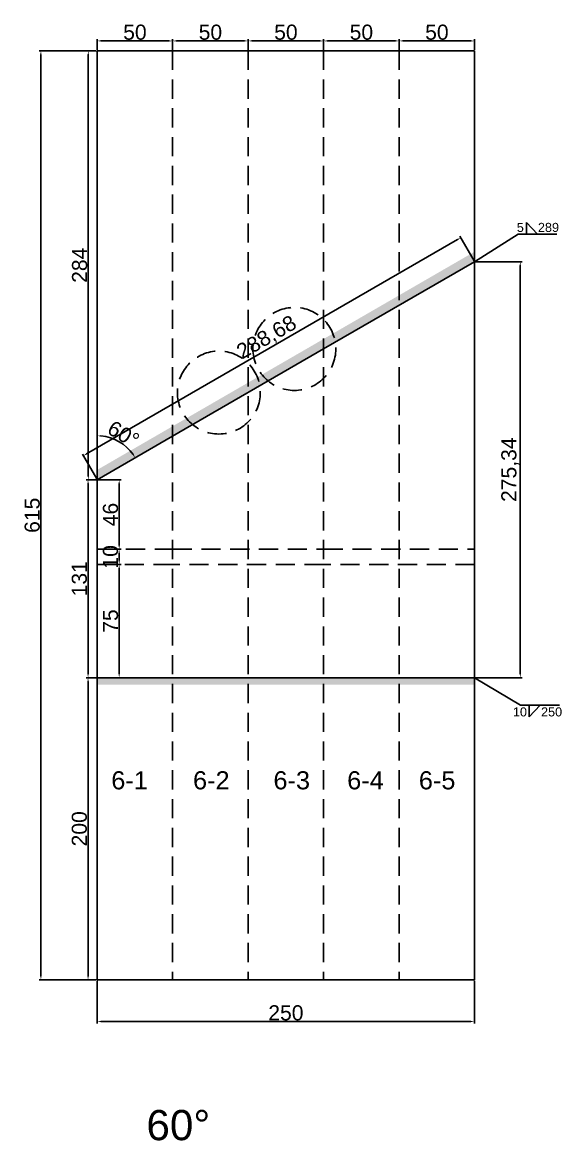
# Model space of a CAD drawing. Header units: millimetres. Extents: x 2042 to 9365, y 311 to 1128.
# Drawn here: x 3648 to 4005, y 316 to 1056 of the extents above; entities that cross this region are included whole.
import ezdxf

# ---------------------------------------------------------------- set-up
doc = ezdxf.new("R2010")
doc.units = ezdxf.units.MM
doc.linetypes.add('DASHED', pattern=[19.05, 12.7, -6.35])
for name, color, linetype in [('切平处', 3, 'DASHED'), ('尺寸标注', 6, 'Continuous'), ('标号', 4, 'Continuous'), ('焊缝', 250, 'Continuous'), ('虚线', 2, 'DASHED')]:
    doc.layers.add(name, color=color, linetype=linetype)
doc.styles.get("Standard").update_dxf_attribs({"font": 'arial.ttf'})
doc.dimstyles.new('ISO-25-JHF', dxfattribs={"dimtxt": 10, "dimasz": 2.5, "dimexe": 1.25, "dimexo": 0.625, "dimtad": 1, "dimtxsty": 'Standard', "dimcen": 2.5, "dimadec": 0, "dimazin": 0, "dimtfac": 1, "dimtmove": 0, "dimatfit": 3, "dimfxl": 1, "dimarcsym": 0})

# ---------------------------------------------------------------- blocks, each defined once
blk = doc.blocks.new('*D19')
at = {"layer": 'Defpoints', "color": 0, "transparency": 16777216}
for p in [(3697.41, 1008.62), (3797.41, 811.22), (3716.12, 775.78), (3697.41, 753.48), (3697.41, 393.62)]:
    blk.add_point(p, dxfattribs=at)
at = {"layer": '尺寸标注', "color": 0, "lineweight": -2, "transparency": 16777216}
blk.add_arc((3697.41, 753.48), 29.11, 34.92197, 85.07803, dxfattribs=at)
at = {"layer": '尺寸标注', "color": 0, "transparency": 16777216}
for points in [[(3699.89, 782.07), (3699.92, 782.9), (3697.41, 782.59)], [(3721.63, 770.37), (3720.93, 769.92), (3722.62, 768.04)]]:
    blk.add_solid(points, dxfattribs=at)
at = {"layer": '尺寸标注', "color": 0, "transparency": 16777216, "insert": (3714.83, 783.66), "char_height": 10, "attachment_point": 5, "rotation": 330}
blk.add_mtext('60°', dxfattribs=at)
blk = doc.blocks.new('*D20')
at = {"layer": 'Defpoints', "color": 0, "transparency": 16777216}
for p in [(3697.41, 422.48), (3947.41, 422.48), (3947.41, 394.89)]:
    blk.add_point(p, dxfattribs=at)
at = {"layer": '尺寸标注', "color": 0, "lineweight": -2, "transparency": 16777216}
for p, q in [((3697.41, 421.86), (3697.41, 393.64)), ((3947.41, 421.86), (3947.41, 393.64)), ((3699.91, 394.89), (3944.91, 394.89))]:
    blk.add_line(p, q, dxfattribs=at)
at = {"layer": '尺寸标注', "color": 0, "transparency": 16777216}
for points in [[(3699.91, 395.31), (3699.91, 394.48), (3697.41, 394.89)], [(3944.91, 395.31), (3944.91, 394.48), (3947.41, 394.89)]]:
    blk.add_solid(points, dxfattribs=at)
at = {"layer": '尺寸标注', "color": 0, "transparency": 16777216, "insert": (3822.41, 400.62), "char_height": 10, "attachment_point": 5}
blk.add_mtext('250', dxfattribs=at)
blk = doc.blocks.new('*D59')
at = {"layer": 'Defpoints', "color": 0, "transparency": 16777216}
for p in [(3947.41, 897.82), (3977.65, 897.82), (3947.41, 622.48)]:
    blk.add_point(p, dxfattribs=at)
at = {"layer": '尺寸标注', "color": 0, "lineweight": -2, "transparency": 16777216}
for p, q in [((3948.03, 897.82), (3978.9, 897.82)), ((3977.65, 624.98), (3977.65, 895.32)), ((3948.03, 622.48), (3978.9, 622.48))]:
    blk.add_line(p, q, dxfattribs=at)
at = {"layer": '尺寸标注', "color": 0, "transparency": 16777216}
for points in [[(3977.23, 895.32), (3978.06, 895.32), (3977.65, 897.82)], [(3977.23, 624.98), (3978.06, 624.98), (3977.65, 622.48)]]:
    blk.add_solid(points, dxfattribs=at)
at = {"layer": '尺寸标注', "color": 0, "transparency": 16777216, "insert": (3971.01, 760.15), "char_height": 10, "attachment_point": 5, "rotation": 90}
blk.add_mtext('275,34', dxfattribs=at)
blk = doc.blocks.new('*D60')
at = {"layer": 'Defpoints', "color": 0, "transparency": 16777216}
for p in [(3697.41, 697.48), (3711.99, 697.48), (3697.41, 622.48)]:
    blk.add_point(p, dxfattribs=at)
at = {"layer": '尺寸标注', "color": 0, "lineweight": -2, "transparency": 16777216}
for p, q in [((3698.03, 697.48), (3713.24, 697.48)), ((3711.99, 624.98), (3711.99, 694.98)), ((3698.03, 622.48), (3713.24, 622.48))]:
    blk.add_line(p, q, dxfattribs=at)
at = {"layer": '尺寸标注', "color": 0, "transparency": 16777216}
for points in [[(3711.58, 694.98), (3712.41, 694.98), (3711.99, 697.48)], [(3711.58, 624.98), (3712.41, 624.98), (3711.99, 622.48)]]:
    blk.add_solid(points, dxfattribs=at)
at = {"layer": '尺寸标注', "color": 0, "transparency": 16777216, "insert": (3706.28, 659.98), "char_height": 10, "attachment_point": 5, "rotation": 90}
blk.add_mtext('75', dxfattribs=at)
blk = doc.blocks.new('*D61')
at = {"layer": 'Defpoints', "color": 0, "transparency": 16777216}
for p in [(3697.41, 707.48), (3711.99, 707.48), (3697.41, 697.48)]:
    blk.add_point(p, dxfattribs=at)
at = {"layer": '尺寸标注', "color": 0, "lineweight": -2, "transparency": 16777216}
for p, q in [((3698.03, 707.48), (3713.24, 707.48)), ((3711.99, 699.98), (3711.99, 704.98)), ((3698.03, 697.48), (3713.24, 697.48))]:
    blk.add_line(p, q, dxfattribs=at)
at = {"layer": '尺寸标注', "color": 0, "transparency": 16777216}
for points in [[(3711.58, 704.98), (3712.41, 704.98), (3711.99, 707.48)], [(3711.58, 699.98), (3712.41, 699.98), (3711.99, 697.48)]]:
    blk.add_solid(points, dxfattribs=at)
at = {"layer": '尺寸标注', "color": 0, "transparency": 16777216, "insert": (3706.26, 702.48), "char_height": 10, "attachment_point": 5, "rotation": 90}
blk.add_mtext('10', dxfattribs=at)
blk = doc.blocks.new('*D21')
at = {"layer": 'Defpoints', "color": 0, "transparency": 16777216}
for p in [(3697.41, 753.48), (3711.99, 753.48), (3697.41, 707.48)]:
    blk.add_point(p, dxfattribs=at)
at = {"layer": '尺寸标注', "color": 0, "lineweight": -2, "transparency": 16777216}
for p, q in [((3698.03, 753.48), (3713.24, 753.48)), ((3711.99, 709.98), (3711.99, 750.98)), ((3698.03, 707.48), (3713.24, 707.48))]:
    blk.add_line(p, q, dxfattribs=at)
at = {"layer": '尺寸标注', "color": 0, "transparency": 16777216}
for points in [[(3711.58, 750.98), (3712.41, 750.98), (3711.99, 753.48)], [(3711.58, 709.98), (3712.41, 709.98), (3711.99, 707.48)]]:
    blk.add_solid(points, dxfattribs=at)
at = {"layer": '尺寸标注', "color": 0, "transparency": 16777216, "insert": (3706.26, 730.48), "char_height": 10, "attachment_point": 5, "rotation": 90}
blk.add_mtext('46', dxfattribs=at)
blk = doc.blocks.new('*D22')
at = {"layer": 'Defpoints', "color": 0, "transparency": 16777216}
for p in [(3691.37, 753.48), (3697.41, 753.48), (3697.41, 622.48)]:
    blk.add_point(p, dxfattribs=at)
at = {"layer": '尺寸标注', "color": 0, "lineweight": -2, "transparency": 16777216}
for p, q in [((3696.78, 753.48), (3690.12, 753.48)), ((3691.37, 624.98), (3691.37, 750.98)), ((3696.78, 622.48), (3690.12, 622.48))]:
    blk.add_line(p, q, dxfattribs=at)
at = {"layer": '尺寸标注', "color": 0, "transparency": 16777216}
for points in [[(3690.96, 750.98), (3691.79, 750.98), (3691.37, 753.48)], [(3690.96, 624.98), (3691.79, 624.98), (3691.37, 622.48)]]:
    blk.add_solid(points, dxfattribs=at)
at = {"layer": '尺寸标注', "color": 0, "transparency": 16777216, "insert": (3685.64, 687.98), "char_height": 10, "attachment_point": 5, "rotation": 90}
blk.add_mtext('131', dxfattribs=at)
blk = doc.blocks.new('*D23')
at = {"layer": 'Defpoints', "color": 0, "transparency": 16777216}
for p in [(3660.15, 1037.48), (3697.41, 1037.48), (3697.41, 422.48)]:
    blk.add_point(p, dxfattribs=at)
at = {"layer": '尺寸标注', "color": 0, "lineweight": -2, "transparency": 16777216}
for p, q in [((3696.78, 1037.48), (3658.9, 1037.48)), ((3660.15, 424.98), (3660.15, 1034.98)), ((3696.78, 422.48), (3658.9, 422.48))]:
    blk.add_line(p, q, dxfattribs=at)
at = {"layer": '尺寸标注', "color": 0, "transparency": 16777216}
for points in [[(3659.73, 1034.98), (3660.57, 1034.98), (3660.15, 1037.48)], [(3659.73, 424.98), (3660.57, 424.98), (3660.15, 422.48)]]:
    blk.add_solid(points, dxfattribs=at)
at = {"layer": '尺寸标注', "color": 0, "transparency": 16777216, "insert": (3654.42, 729.98), "char_height": 10, "attachment_point": 5, "rotation": 90}
blk.add_mtext('615', dxfattribs=at)
blk = doc.blocks.new('*D71')
at = {"layer": 'Defpoints', "color": 0, "transparency": 16777216}
for p in [(3938.24, 913.7), (3947.41, 897.82), (3697.41, 753.48)]:
    blk.add_point(p, dxfattribs=at)
at = {"layer": '尺寸标注', "color": 0, "lineweight": -2, "transparency": 16777216}
for p, q in [((3690.4, 770.61), (3936.07, 912.45)), ((3947.1, 898.36), (3937.61, 914.79)), ((3697.1, 754.02), (3687.61, 770.45))]:
    blk.add_line(p, q, dxfattribs=at)
at = {"layer": '尺寸标注', "color": 0, "transparency": 16777216}
for points in [[(3935.87, 912.81), (3936.28, 912.09), (3938.24, 913.7)], [(3690.2, 770.98), (3690.61, 770.25), (3688.24, 769.36)]]:
    blk.add_solid(points, dxfattribs=at)
at = {"layer": '尺寸标注', "color": 0, "transparency": 16777216, "insert": (3809.92, 847.28), "char_height": 10, "attachment_point": 5, "rotation": 30}
blk.add_mtext('288,68', dxfattribs=at)
blk = doc.blocks.new('*D12')
at = {"layer": 'Defpoints', "color": 0, "transparency": 16777216}
for p in [(3697.41, 1037.48), (3691.54, 753.48), (3697.41, 753.48)]:
    blk.add_point(p, dxfattribs=at)
at = {"layer": '尺寸标注', "color": 0, "lineweight": -2, "transparency": 16777216}
for p, q in [((3696.78, 1037.48), (3690.29, 1037.48)), ((3691.54, 1034.98), (3691.54, 755.98)), ((3696.78, 753.48), (3690.29, 753.48))]:
    blk.add_line(p, q, dxfattribs=at)
at = {"layer": '尺寸标注', "color": 0, "transparency": 16777216}
for points in [[(3691.12, 1034.98), (3691.95, 1034.98), (3691.54, 1037.48)], [(3691.12, 755.98), (3691.95, 755.98), (3691.54, 753.48)]]:
    blk.add_solid(points, dxfattribs=at)
at = {"layer": '尺寸标注', "color": 0, "transparency": 16777216, "insert": (3685.81, 895.48), "char_height": 10, "attachment_point": 5, "rotation": 90}
blk.add_mtext('284', dxfattribs=at)
blk = doc.blocks.new('*D72')
at = {"layer": 'Defpoints', "color": 0, "transparency": 16777216}
for p in [(3697.41, 622.48), (3691.37, 422.48), (3697.41, 422.48)]:
    blk.add_point(p, dxfattribs=at)
at = {"layer": '尺寸标注', "color": 0, "lineweight": -2, "transparency": 16777216}
for p, q in [((3696.78, 622.48), (3690.12, 622.48)), ((3691.37, 619.98), (3691.37, 424.98)), ((3696.78, 422.48), (3690.12, 422.48))]:
    blk.add_line(p, q, dxfattribs=at)
at = {"layer": '尺寸标注', "color": 0, "transparency": 16777216}
for points in [[(3690.96, 619.98), (3691.79, 619.98), (3691.37, 622.48)], [(3690.96, 424.98), (3691.79, 424.98), (3691.37, 422.48)]]:
    blk.add_solid(points, dxfattribs=at)
at = {"layer": '尺寸标注', "color": 0, "transparency": 16777216, "insert": (3685.64, 522.48), "char_height": 10, "attachment_point": 5, "rotation": 90}
blk.add_mtext('200', dxfattribs=at)
blk = doc.blocks.new('*D102')
at = {"layer": 'Defpoints', "color": 0, "transparency": 16777216}
for p in [(3747.41, 1043.94), (3697.41, 1037.48), (3747.41, 1037.48)]:
    blk.add_point(p, dxfattribs=at)
at = {"layer": '尺寸标注', "color": 0, "lineweight": -2, "transparency": 16777216}
for p, q in [((3697.41, 1038.11), (3697.41, 1045.19)), ((3699.91, 1043.94), (3744.91, 1043.94)), ((3747.41, 1038.11), (3747.41, 1045.19))]:
    blk.add_line(p, q, dxfattribs=at)
at = {"layer": '尺寸标注', "color": 0, "transparency": 16777216}
for points in [[(3699.91, 1044.36), (3699.91, 1043.53), (3697.41, 1043.94)], [(3744.91, 1044.36), (3744.91, 1043.53), (3747.41, 1043.94)]]:
    blk.add_solid(points, dxfattribs=at)
at = {"layer": '尺寸标注', "color": 0, "transparency": 16777216, "insert": (3722.41, 1049.67), "char_height": 10, "attachment_point": 5}
blk.add_mtext('50', dxfattribs=at)
blk = doc.blocks.new('*D98')
at = {"layer": 'Defpoints', "color": 0, "transparency": 16777216}
for p in [(3797.41, 1043.94), (3747.41, 1037.48), (3797.41, 1037.48)]:
    blk.add_point(p, dxfattribs=at)
at = {"layer": '尺寸标注', "color": 0, "lineweight": -2, "transparency": 16777216}
for p, q in [((3747.41, 1038.11), (3747.41, 1045.19)), ((3749.91, 1043.94), (3794.91, 1043.94)), ((3797.41, 1038.11), (3797.41, 1045.19))]:
    blk.add_line(p, q, dxfattribs=at)
at = {"layer": '尺寸标注', "color": 0, "transparency": 16777216}
for points in [[(3749.91, 1044.36), (3749.91, 1043.53), (3747.41, 1043.94)], [(3794.91, 1044.36), (3794.91, 1043.53), (3797.41, 1043.94)]]:
    blk.add_solid(points, dxfattribs=at)
at = {"layer": '尺寸标注', "color": 0, "transparency": 16777216, "insert": (3772.41, 1049.67), "char_height": 10, "attachment_point": 5}
blk.add_mtext('50', dxfattribs=at)
blk = doc.blocks.new('*D99')
at = {"layer": 'Defpoints', "color": 0, "transparency": 16777216}
for p in [(3847.41, 1043.94), (3797.41, 1037.48), (3847.41, 1037.48)]:
    blk.add_point(p, dxfattribs=at)
at = {"layer": '尺寸标注', "color": 0, "lineweight": -2, "transparency": 16777216}
for p, q in [((3797.41, 1038.11), (3797.41, 1045.19)), ((3799.91, 1043.94), (3844.91, 1043.94)), ((3847.41, 1038.11), (3847.41, 1045.19))]:
    blk.add_line(p, q, dxfattribs=at)
at = {"layer": '尺寸标注', "color": 0, "transparency": 16777216}
for points in [[(3799.91, 1044.36), (3799.91, 1043.53), (3797.41, 1043.94)], [(3844.91, 1044.36), (3844.91, 1043.53), (3847.41, 1043.94)]]:
    blk.add_solid(points, dxfattribs=at)
at = {"layer": '尺寸标注', "color": 0, "transparency": 16777216, "insert": (3822.41, 1049.67), "char_height": 10, "attachment_point": 5}
blk.add_mtext('50', dxfattribs=at)
blk = doc.blocks.new('*D100')
at = {"layer": 'Defpoints', "color": 0, "transparency": 16777216}
for p in [(3897.41, 1043.94), (3847.41, 1037.48), (3897.41, 1037.48)]:
    blk.add_point(p, dxfattribs=at)
at = {"layer": '尺寸标注', "color": 0, "lineweight": -2, "transparency": 16777216}
for p, q in [((3847.41, 1038.11), (3847.41, 1045.19)), ((3849.91, 1043.94), (3894.91, 1043.94)), ((3897.41, 1038.11), (3897.41, 1045.19))]:
    blk.add_line(p, q, dxfattribs=at)
at = {"layer": '尺寸标注', "color": 0, "transparency": 16777216}
for points in [[(3849.91, 1044.36), (3849.91, 1043.53), (3847.41, 1043.94)], [(3894.91, 1044.36), (3894.91, 1043.53), (3897.41, 1043.94)]]:
    blk.add_solid(points, dxfattribs=at)
at = {"layer": '尺寸标注', "color": 0, "transparency": 16777216, "insert": (3872.41, 1049.67), "char_height": 10, "attachment_point": 5}
blk.add_mtext('50', dxfattribs=at)
blk = doc.blocks.new('*D101')
at = {"layer": 'Defpoints', "color": 0, "transparency": 16777216}
for p in [(3947.41, 1043.94), (3897.41, 1037.48), (3947.41, 1037.48)]:
    blk.add_point(p, dxfattribs=at)
at = {"layer": '尺寸标注', "color": 0, "lineweight": -2, "transparency": 16777216}
for p, q in [((3897.41, 1038.11), (3897.41, 1045.19)), ((3899.91, 1043.94), (3944.91, 1043.94)), ((3947.41, 1038.11), (3947.41, 1045.19))]:
    blk.add_line(p, q, dxfattribs=at)
at = {"layer": '尺寸标注', "color": 0, "transparency": 16777216}
for points in [[(3899.91, 1044.36), (3899.91, 1043.53), (3897.41, 1043.94)], [(3944.91, 1044.36), (3944.91, 1043.53), (3947.41, 1043.94)]]:
    blk.add_solid(points, dxfattribs=at)
at = {"layer": '尺寸标注', "color": 0, "transparency": 16777216, "insert": (3922.41, 1049.67), "char_height": 10, "attachment_point": 5}
blk.add_mtext('50', dxfattribs=at)

msp = doc.modelspace()

# ---------------------------------------------------------------- hatches: boundary and pattern name
at = {"layer": '焊缝'}
h = msp.add_hatch(color=250, dxfattribs=at)
h.dxf.hatch_style = 1
h.paths.add_polyline_path([(3697.408, 760.029), (3697.408, 753.484), (3947.408, 897.821), (3947.408, 904.489)])
h = msp.add_hatch(color=250, dxfattribs=at)
h.dxf.hatch_style = 1
h.paths.add_polyline_path([(3697.408, 622.914), (3697.408, 617.914), (3947.408, 617.914), (3947.408, 622.914)])

# ---------------------------------------------------------------- linework, layer by layer
for p, q in [((3697.408, 422.484), (3697.408, 1037.484)), ((3947.408, 1037.484), (3697.408, 1037.484)), ((3947.408, 1037.484), (3947.408, 422.484)), ((3947.408, 422.484), (3947.408, 1037.484)), ((3847.408, 840.086), (3947.408, 897.821)), ((3747.408, 782.351), (3847.408, 840.086)), ((3697.408, 753.484), (3747.408, 782.351)), ((3747.408, 622.484), (3697.408, 622.484)), ((3847.408, 622.484), (3747.408, 622.484)), ((3947.408, 622.484), (3847.408, 622.484)), ((3747.408, 422.484), (3697.408, 422.484)), ((3847.408, 422.484), (3747.408, 422.484)), ((3947.408, 422.484), (3847.408, 422.484))]:
    msp.add_line(p, q)
at = {"linetype": 'DASHED'}
for p, q in [((3697.408, 707.484), (3747.408, 707.484)), ((3747.408, 707.484), (3847.408, 707.484)), ((3847.408, 707.484), (3947.408, 707.484)), ((3747.408, 697.484), (3697.408, 697.484)), ((3847.408, 697.484), (3747.408, 697.484)), ((3947.408, 697.484), (3847.408, 697.484))]:
    msp.add_line(p, q, dxfattribs=at)
at = {"layer": '切平处'}
for centre in [(3828.026, 840.086), (3778.026, 811.219)]:
    msp.add_circle(centre, 27.45, dxfattribs=at)
at = {"layer": '尺寸标注'}
for p, q in [((3981.816, 923.775), (3989.047, 916.011)), ((3981.816, 923.775), (3981.816, 916.011)), ((3947.408, 897.821), (3976.166, 916.011)), ((4001.929, 916.011), (3976.166, 916.011)), ((3697.408, 753.484), (3696.536, 753.484)), ((3947.408, 622.484), (3977.858, 604.294)), ((4003.621, 604.294), (3977.858, 604.294)), ((3983.508, 604.294), (3983.508, 596.529)), ((3983.508, 596.529), (3990.74, 604.294))]:
    msp.add_line(p, q, dxfattribs=at)
at = {"layer": '虚线'}
for p, q in [((3747.408, 1037.484), (3747.408, 422.484)), ((3797.408, 1037.484), (3797.408, 422.484)), ((3847.408, 1037.484), (3847.408, 422.484)), ((3897.408, 1037.484), (3897.408, 422.484))]:
    msp.add_line(p, q, dxfattribs=at)

# ---------------------------------------------------------------- texts
at = {"insert": (3730.031, 336.378), "char_height": 20, "attachment_point": 1}
msp.add_mtext_dynamic_manual_height_columns('60° ', width=70.10425, gutter_width=12.5, heights=[0], dxfattribs=at)
at = {"layer": '尺寸标注', "char_height": 6}
for s, insert, attachment_point in [('5    289', (3975.346, 923.528), 1), ('10    250', (3972.751, 596.777), 7)]:
    msp.add_mtext_dynamic_manual_height_columns(s, width=68.30832, gutter_width=12.5, heights=[0], dxfattribs=dict(at, insert=insert, attachment_point=attachment_point))
at = {"layer": '标号', "char_height": 12, "attachment_point": 7}
for s, insert in [('6-1 ', (3706.755, 548.423)), ('6-2 ', (3760.898, 548.423)), ('6-3 ', (3814.164, 548.423)), ('6-4 ', (3862.991, 548.423)), ('6-5 ', (3910.451, 548.423))]:
    msp.add_mtext_dynamic_manual_height_columns(s, width=70.10425, gutter_width=12.5, heights=[0], dxfattribs=dict(at, insert=insert))

# ---------------------------------------------------------------- dimensions: what is measured, and where the dimension line sits
at = {"layer": '尺寸标注'}
for p1, p2, distance, picture, middle in [((3697.408, 1037.484), (3747.408, 1037.484), 6.459, '*D102', (3722.408, 1049.673)), ((3747.408, 1037.484), (3797.408, 1037.484), 6.459, '*D98', (3772.408, 1049.673)), ((3797.408, 1037.484), (3847.408, 1037.484), 6.459, '*D99', (3822.408, 1049.673)), ((3847.408, 1037.484), (3897.408, 1037.484), 6.459, '*D100', (3872.408, 1049.673)), ((3897.408, 1037.484), (3947.408, 1037.484), 6.459, '*D101', (3922.408, 1049.673)), ((3697.408, 422.484), (3697.408, 1037.484), 37.259, '*D23', (3654.418, 729.984)), ((3697.408, 1037.484), (3697.408, 753.484), -5.871, '*D12', (3685.806, 895.484)), ((3697.4084, 753.4835), (3947.4084, 897.8211), 18.3383, '*D71', (3809.9219, 847.2795)), ((3947.408, 622.484), (3947.408, 897.821), -30.24, '*D59', (3971.014, 760.152)), ((3697.408, 622.484), (3697.408, 753.484), 6.034, '*D22', (3685.64, 687.984)), ((3697.408, 707.484), (3697.408, 753.484), -14.585, '*D21', (3706.263, 730.484)), ((3697.408, 622.484), (3697.408, 697.484), -14.585, '*D60', (3706.283, 659.984)), ((3697.408, 622.484), (3697.408, 422.484), -6.034, '*D72', (3685.643, 522.484)), ((3697.408, 422.484), (3947.408, 422.484), -27.59, '*D20', (3822.408, 400.624))]:
    dim = msp.add_aligned_dim(p1=p1, p2=p2, distance=distance, dimstyle='ISO-25-JHF', dxfattribs=at)
    dim.commit()
    dim.dimension.update_dxf_attribs({"geometry": picture, "text_midpoint": middle})
dim = msp.add_angular_dim_2l(base=(3716.121, 775.784), line1=((3697.408, 393.616), (3697.408, 1008.616)), line2=((3697.408, 753.484), (3797.408, 811.219)), dimstyle='ISO-25-JHF', dxfattribs=at)
dim.commit()
dim.dimension.update_dxf_attribs({"geometry": '*D19', "text_midpoint": (3714.829, 783.657)})
dim = msp.add_linear_dim(base=(3711.994, 707.484), p1=(3697.408, 697.484), p2=(3697.408, 707.484), angle=90, dimstyle='ISO-25-JHF', dxfattribs=at)
dim.commit()
dim.dimension.update_dxf_attribs({"geometry": '*D61', "text_midpoint": (3711.994, 702.484), "dimtype": 161})

doc.saveas('drawing.dxf')
